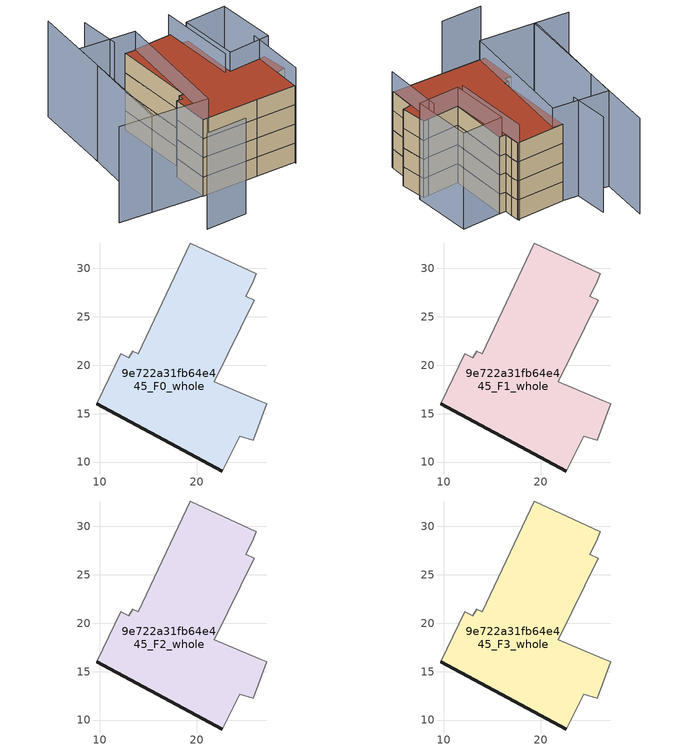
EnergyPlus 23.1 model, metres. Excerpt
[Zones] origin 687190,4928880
9e722a31fb64e445_F0_whole
 floor ground (EU_floor_Construction): 26.17,29.45 25.72,28.38 25.07,27.12 25.96,26.7 21.83,18.3 26.46,16.3 27.22,16.01 25.82,12.24 24.47,12.68 22.64,9.08 17.28,11.95 9.71,16 12.18,21.2 13.01,20.75 13.39,21.45 13.97,21.2 19.32,32.6 z0
 wall outside (EU_wall_Construction): 9.71,16 17.28,11.95 22.64,9.08 z0:3
 wall adiabatic (EU_wall_Construction): 22.64,9.08 24.47,12.68 25.82,12.24 27.22,16.01 26.46,16.3 21.83,18.3 25.96,26.7 25.07,27.12 25.72,28.38 26.17,29.45 19.32,32.6 13.97,21.2 13.39,21.45 13.01,20.75 12.18,21.2 9.71,16 z0:3
9e722a31fb64e445_F1_whole
 floor to 9e722a31fb64e445_F0_whole (EU_floor_Construction): 26.17,29.45 25.72,28.38 25.07,27.12 25.96,26.7 21.83,18.3 26.46,16.3 27.22,16.01 25.82,12.24 24.47,12.68 22.64,9.08 17.28,11.95 9.71,16 12.18,21.2 13.01,20.75 13.39,21.45 13.97,21.2 19.32,32.6 z3
 wall outside (EU_wall_Construction): 9.71,16 17.28,11.95 22.64,9.08 z3:6
 wall adiabatic (EU_wall_Construction): 22.64,9.08 24.47,12.68 25.82,12.24 27.22,16.01 26.46,16.3 21.83,18.3 25.96,26.7 25.07,27.12 25.72,28.38 26.17,29.45 19.32,32.6 13.97,21.2 13.39,21.45 13.01,20.75 12.18,21.2 9.71,16 z3:6
9e722a31fb64e445_F2_whole
 floor to 9e722a31fb64e445_F1_whole (EU_floor_Construction): 26.17,29.45 25.72,28.38 25.07,27.12 25.96,26.7 21.83,18.3 26.46,16.3 27.22,16.01 25.82,12.24 24.47,12.68 22.64,9.08 17.28,11.95 9.71,16 12.18,21.2 13.01,20.75 13.39,21.45 13.97,21.2 19.32,32.6 z6
 wall outside (EU_wall_Construction): 9.71,16 17.28,11.95 22.64,9.08 z6:9
 wall adiabatic (EU_wall_Construction): 22.64,9.08 24.47,12.68 25.82,12.24 27.22,16.01 26.46,16.3 21.83,18.3 25.96,26.7 25.07,27.12 25.72,28.38 26.17,29.45 19.32,32.6 13.97,21.2 13.39,21.45 13.01,20.75 12.18,21.2 9.71,16 z6:9
9e722a31fb64e445_F3_whole
 floor to 9e722a31fb64e445_F2_whole (EU_floor_Construction): 26.17,29.45 25.72,28.38 25.07,27.12 25.96,26.7 21.83,18.3 26.46,16.3 27.22,16.01 25.82,12.24 24.47,12.68 22.64,9.08 17.28,11.95 9.71,16 12.18,21.2 13.01,20.75 13.39,21.45 13.97,21.2 19.32,32.6 z9
 wall outside (EU_wall_Construction): 9.71,16 17.28,11.95 22.64,9.08 z9:12
 wall adiabatic (EU_wall_Construction): 22.64,9.08 24.47,12.68 25.82,12.24 27.22,16.01 26.46,16.3 21.83,18.3 25.96,26.7 25.07,27.12 25.72,28.38 26.17,29.45 19.32,32.6 13.97,21.2 13.39,21.45 13.01,20.75 12.18,21.2 9.71,16 z9:12
 roof outside (EU_roof_Construction): 25.82,12.24 27.22,16.01 26.46,16.3 21.83,18.3 25.96,26.7 25.07,27.12 25.72,28.38 26.17,29.45 19.32,32.6 13.97,21.2 13.39,21.45 13.01,20.75 12.18,21.2 9.71,16 17.28,11.95 22.64,9.08 24.47,12.68 z12
shading: 2.84,11.8 8.5,8.98 / 22.5,8.87 26.9,17.34 / 21.24,18.67 26.25,29.7 / 16.96,32.96 19.4,38.68 / 17.47,43.09 3.37,20.05 / 3.37,20.05 -1.15,22.82 / 25.64,26.84 31.49,24.23 / 31.49,24.23 27.68,15.69 / 27.68,15.69 21.83,18.3 / 21.83,18.3 25.64,26.84 / 3.18,20.13 13.42,36.33 / 13.42,36.33 20.65,31.76 / 20.65,31.76 10.41,15.56 / 10.41,15.56 3.18,20.13 z0:15
[Building]
EU S2 Campaign: North Axis=0; Terrain=City; Solar Distribution=FullExterior
[Site:Location]
Bologna: Latitude=44.5; Longitude=11.25; Time Zone=1; Elevation=37
[SizingPeriod:WeatherFileDays]
AnnualSizingPeriod: Begin Month=1; Begin Day of Month=1; End Month=12; End Day of Month=31; Day of Week for Start Day=Monday; Use Weather File Daylight Saving Period=No; Use Weather File Rain and Snow Indicators=No
[MATERIAL]
EU_InternalMass_Material: Roughness=MediumRough; Thickness=0.1; Conductivity=1; Density=1800; Specific Heat=900; Thermal Absorptance=0.9; Solar Absorptance=0.7; Visible Absorptance=0.7
[MATERIAL:NOMASS] Roughness=MediumRough; Thermal Absorptance=0.9; Solar Absorptance=0.7; Visible Absorptance=0.7
Name | Thermal Resistance
EU_wall_NoMass | 0.818544
EU_roof_NoMass | 0.6448
EU_floor_NoMass | 0.806
[CONSTRUCTION]
EU_wall_Construction: EU_wall_NoMass
EU_roof_Construction: EU_roof_NoMass
EU_floor_Construction: EU_floor_NoMass
EU_InternalMass_Construction: EU_InternalMass_Material
[ZONE] Type=1; Multiplier=1; Ceiling Height=autocalculate; Floor Area=autocalculate; Part of Total Floor Area=Yes
Name | Volume
9e722a31fb64e445_F0_whole | 641.606
9e722a31fb64e445_F1_whole; 9e722a31fb64e445_F2_whole; 9e722a31fb64e445_F3_whole | 641.609
[INTERNALMASS] Construction=EU_InternalMass_Construction; Surface Area=213.869
Name | Zone or ZoneList
9e722a31fb64e445_F0_whole_EU_InternalMass | 9e722a31fb64e445_F0_whole
9e722a31fb64e445_F1_whole_EU_InternalMass | 9e722a31fb64e445_F1_whole
9e722a31fb64e445_F2_whole_EU_InternalMass | 9e722a31fb64e445_F2_whole
9e722a31fb64e445_F3_whole_EU_InternalMass | 9e722a31fb64e445_F3_whole
[OTHEREQUIPMENT] Fuel Type=Electricity; Design Level Calculation Method=Watts/Area; Power per Zone Floor Area=1; Fraction Latent=0; Fraction Radiant=0; Fraction Lost=0; Carbon Dioxide Generation Rate=0; EndUse Subcategory=EU_Step8_InternalGains
Name | Zone or ZoneList or Space or SpaceList | Schedule
EU_Step8_InternalGain_9e722a31fb64e445_F0_whole_f000 | 9e722a31fb64e445_F0_whole | EU_Step8_GainSchedule_9e722a31fb64e445_F0_whole_f000
EU_Step8_InternalGain_9e722a31fb64e445_F1_whole_f000 | 9e722a31fb64e445_F1_whole | EU_Step8_GainSchedule_9e722a31fb64e445_F1_whole_f000
EU_Step8_InternalGain_9e722a31fb64e445_F2_whole_f000 | 9e722a31fb64e445_F2_whole | EU_Step8_GainSchedule_9e722a31fb64e445_F2_whole_f000
EU_Step8_InternalGain_9e722a31fb64e445_F3_whole_f000 | 9e722a31fb64e445_F3_whole | EU_Step8_GainSchedule_9e722a31fb64e445_F3_whole_f000
[ZONEVENTILATION:DESIGNFLOWRATE] Schedule=EU_AlwaysOn; Design Flow Rate Calculation Method=AirChanges/Hour; Air Changes per Hour=0.708969; Ventilation Type=Natural; Fan Pressure Rise=0; Fan Total Efficiency=1; Constant Term Coefficient=1; Temperature Term Coefficient=0; Velocity Term Coefficient=0; Velocity Squared Term Coefficient=0; Minimum Indoor Temperature=-100; Maximum Indoor Temperature=100; Delta Temperature=-100; Minimum Outdoor Temperature=-100; Maximum Outdoor Temperature=100; Maximum Wind Speed=40
Name | Zone or ZoneList or Space or SpaceList
EU_ConstantAir_9e722a31fb64e445_F0_whole | 9e722a31fb64e445_F0_whole
EU_ConstantAir_9e722a31fb64e445_F1_whole | 9e722a31fb64e445_F1_whole
EU_ConstantAir_9e722a31fb64e445_F2_whole | 9e722a31fb64e445_F2_whole
EU_ConstantAir_9e722a31fb64e445_F3_whole | 9e722a31fb64e445_F3_whole
[HVACTEMPLATE:THERMOSTAT] Constant Heating Setpoint=20; Constant Cooling Setpoint=50
EU_HeatOnly_9e722a31fb64e445_F0_whole; EU_HeatOnly_9e722a31fb64e445_F1_whole; EU_HeatOnly_9e722a31fb64e445_F2_whole; EU_HeatOnly_9e722a31fb64e445_F3_whole
[HVACTEMPLATE:ZONE:IDEALLOADSAIRSYSTEM] System Availability Schedule=EU_AlwaysOn; Maximum Heating Supply Air Temperature=50; Minimum Cooling Supply Air Temperature=13; Maximum Heating Supply Air Humidity Ratio=0.0156; Minimum Cooling Supply Air Humidity Ratio=0.0077; Heating Limit=NoLimit; Cooling Limit=NoLimit; Heating Availability Schedule=EU_AlwaysOn; Cooling Availability Schedule=EU_CoolingOff; Dehumidification Control Type=ConstantSensibleHeatRatio; Cooling Sensible Heat Ratio=0.7; Dehumidification Setpoint=60; Humidification Control Type=None; Humidification Setpoint=30; Outdoor Air Method=None; Outdoor Air Flow Rate per Person=0.00944; Outdoor Air Flow Rate per Zone Floor Area=0; Outdoor Air Flow Rate per Zone=0; Demand Controlled Ventilation Type=None; Outdoor Air Economizer Type=NoEconomizer; Heat Recovery Type=None; Sensible Heat Recovery Effectiveness=0.7; Latent Heat Recovery Effectiveness=0.65
Name | Template Thermostat
9e722a31fb64e445_F0_whole | EU_HeatOnly_9e722a31fb64e445_F0_whole
9e722a31fb64e445_F1_whole | EU_HeatOnly_9e722a31fb64e445_F1_whole
9e722a31fb64e445_F2_whole | EU_HeatOnly_9e722a31fb64e445_F2_whole
9e722a31fb64e445_F3_whole | EU_HeatOnly_9e722a31fb64e445_F3_whole
[SIZING:ZONE] Zone Cooling Design Supply Air Temperature Input Method=SupplyAirTemperature; Zone Cooling Design Supply Air Temperature=13; Zone Heating Design Supply Air Temperature Input Method=SupplyAirTemperature; Zone Heating Design Supply Air Temperature=50; Zone Cooling Design Supply Air Humidity Ratio=0.008; Zone Heating Design Supply Air Humidity Ratio=0.008; Cooling Design Air Flow Method=DesignDay; Cooling Design Air Flow Rate=0; Cooling Minimum Air Flow per Zone Floor Area=0.000762; Cooling Minimum Air Flow=0; Cooling Minimum Air Flow Fraction=0.2; Heating Design Air Flow Method=DesignDay; Heating Design Air Flow Rate=0; Heating Maximum Air Flow per Zone Floor Area=0.002032; Heating Maximum Air Flow=0.141576; Heating Maximum Air Flow Fraction=0.3; Account for Dedicated Outdoor Air System=No; Dedicated Outdoor Air System Control Strategy=NeutralSupplyAir; Dedicated Outdoor Air Low Setpoint Temperature for Design=autosize; Dedicated Outdoor Air High Setpoint Temperature for Design=autosize; Zone Load Sizing Method=Sensible Load Only No Latent Load; Zone Latent Cooling Design Supply Air Humidity Ratio Input Method=HumidityRatioDifference; Zone Cooling Design Supply Air Humidity Ratio Difference=0.005; Zone Latent Heating Design Supply Air Humidity Ratio Input Method=HumidityRatioDifference; Zone Humidification Design Supply Air Humidity Ratio Difference=0.005
9e722a31fb64e445_F0_whole; 9e722a31fb64e445_F1_whole; 9e722a31fb64e445_F2_whole; 9e722a31fb64e445_F3_whole
[SCHEDULE:CONSTANT]
Name | Hourly Value
EU_AlwaysOn | 1
EU_CoolingOff | 0
[SCHEDULE:FILE] Column Number=1; Rows to Skip at Top=0; Number of Hours of Data=8760; Column Separator=Comma; Interpolate to Timestep=No; Minutes per Item=60; Adjust Schedule for Daylight Savings=Yes
Name | File
EU_Step8_GainSchedule_9e722a31fb64e445_F0_whole_f000 | ../../schedules/9e722a31fb64e445/9e722a31fb64e445_F0_whole_f000_gain.csv
EU_Step8_GainSchedule_9e722a31fb64e445_F1_whole_f000 | ../../schedules/9e722a31fb64e445/9e722a31fb64e445_F1_whole_f000_gain.csv
EU_Step8_GainSchedule_9e722a31fb64e445_F2_whole_f000 | ../../schedules/9e722a31fb64e445/9e722a31fb64e445_F2_whole_f000_gain.csv
EU_Step8_GainSchedule_9e722a31fb64e445_F3_whole_f000 | ../../schedules/9e722a31fb64e445/9e722a31fb64e445_F3_whole_f000_gain.csv
